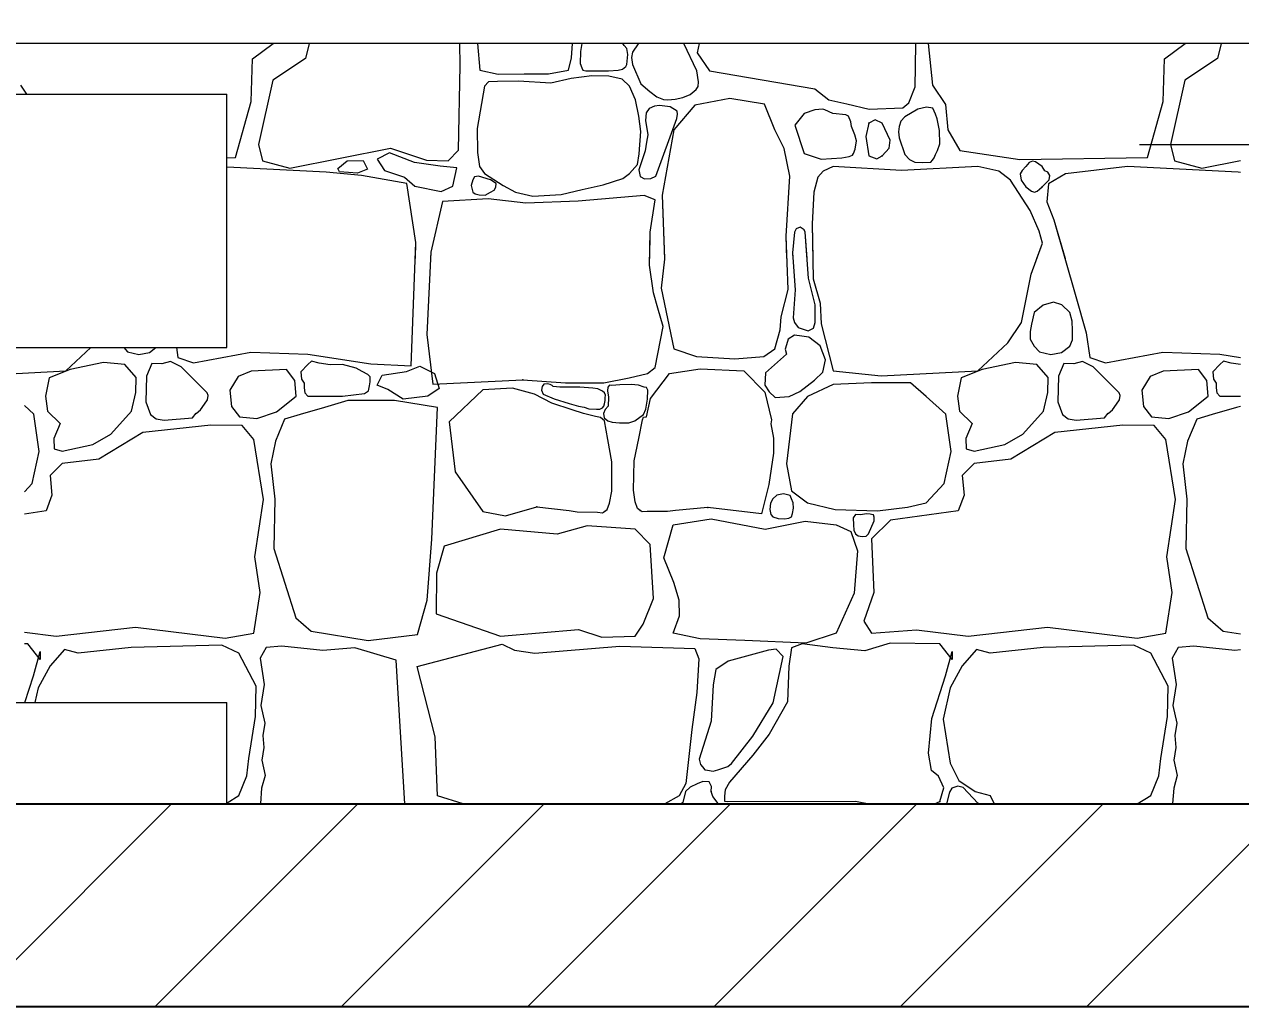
# Model space of a CAD drawing. Header units: feet. Extents: x -10410 to 374725, y -46422 to 88923.
# Drawn here: x 347012 to 348213, y -1250 to -281 of the extents above; entities that cross this region are included whole.
import ezdxf
from ezdxf.enums import TextEntityAlignment as Align

# ---------------------------------------------------------------- set-up
doc = ezdxf.new("R2010")
doc.units = ezdxf.units.FT
doc.header["$MEASUREMENT"] = 0
for name, color, linetype, lineweight, true_color in [('2D - Общий_Ном._пера__118', 7, 'Continuous', 5, 0x573938), ('Конструктив - Стены Несущие_Ном._пера__161', 7, 'Continuous', 15, 0x6a6a6a), ('Местность - Рельеф_Ном._пера__93', 7, 'Continuous', 25, 0xa2a233)]:
    doc.layers.add(name, color=color, linetype=linetype, lineweight=lineweight, true_color=true_color)
doc.layers.add('Интерьер - Мебель', color=7, linetype='Continuous')
for name, color, linetype, lineweight in [('Интерьер - Мебель_Ном._пера__1', 7, 'Continuous', 20), ('Интерьер - Мебель_Ном._пера__7', 7, 'Continuous', 20), ('Конструктив - Перекрытия_Ном._пера__1', 7, 'Continuous', 20)]:
    doc.layers.add(name, color=color, linetype=linetype, lineweight=lineweight)
doc.styles.add('СГЕНЕРИР_СТИЛЬ_2', font='CS_Gost2304.shx')

# ---------------------------------------------------------------- blocks, each defined once
blk = doc.blocks.new('*X206')
at = {"layer": 'Конструктив - Стены Несущие_Ном._пера__161', "linetype": 'Continuous'}
for p, q in [((347237.3, -315.3), (347258, -300)), ((347293.5, -300), (347289.8, -314.8)), ((347442.4, -321.7), (347441.9, -300)), ((347459.4, -300), (347461.7, -326.2)), ((347552.2, -314.2), (347553.3, -300)), ((347562.4, -300), (347561, -307.8)), ((347604.1, -301.9), (347602.8, -300)), ((347619.1, -300), (347617.9, -300.4)), ((347676, -327.1), (347663.2, -300)), ((347678.2, -300), (347676.4, -309.1)), ((347891.8, -322.6), (347892, -300)), ((347904.2, -300), (347908.4, -341.1)), ((348137.3, -315.3), (348158, -300)), ((348193.5, -300), (348189.8, -314.8)), ((347561, -307.8), (347560.8, -319.9)), ((347606.9, -305), (347604.1, -301.9)), ((347607.8, -311), (347606.9, -305)), ((347607, -320.8), (347607.8, -311)), ((347612.6, -308.5), (347611.4, -314)), ((347617.9, -300.4), (347612.6, -308.5)), ((347676.4, -309.1), (347688.5, -326.9)), ((347236.3, -357.2), (347237.3, -315.3)), ((347289.8, -314.8), (347257.6, -336.3)), ((347440.9, -405.2), (347442.4, -321.7)), ((347549.4, -326.2), (347552.2, -314.2)), ((347560.8, -319.9), (347562.3, -324.1)), ((347602.6, -325.2), (347605.8, -322.8)), ((347605.8, -322.8), (347607, -320.8)), ((347611.4, -314), (347612.3, -320.6)), ((347612.3, -320.6), (347620.6, -339.8)), ((347891.3, -342.8), (347891.8, -322.6)), ((348136.3, -357.2), (348137.3, -315.3)), ((348189.8, -314.8), (348157.6, -336.3)), ((347461.7, -326.2), (347479.9, -330.3)), ((347479.9, -330.3), (347505.4, -330)), ((347505.4, -330), (347529.5, -329.9)), ((347529.5, -329.9), (347549.4, -326.2)), ((347551.8, -334.7), (347531.8, -339.1)), ((347572.2, -331.9), (347551.8, -334.7)), ((347562.3, -324.1), (347563.3, -326.5)), ((347563.3, -326.5), (347566.3, -327.1)), ((347566.3, -327.1), (347588.9, -327.1)), ((347589.2, -332.2), (347572.2, -331.9)), ((347588.9, -327.1), (347598.2, -326.3)), ((347602.4, -335.1), (347589.2, -332.2)), ((347598.2, -326.3), (347602.6, -325.2)), ((347609.6, -342), (347602.4, -335.1)), ((347677.7, -338), (347676, -327.1)), ((347688.5, -326.9), (347792.5, -344.6)), ((347008.4, -341.1), (347014.5, -350)), ((347257.6, -336.3), (347243.5, -399.5)), ((347466.4, -342), (347459.1, -383.8)), ((347470.2, -337.8), (347466.4, -342)), ((347479.2, -337.4), (347470.2, -337.8)), ((347500, -337.1), (347479.2, -337.4)), ((347531.8, -339.1), (347500, -337.1)), ((347615.4, -355.6), (347609.6, -342)), ((347620.6, -339.8), (347629.5, -347.4)), ((347629.5, -347.4), (347636.4, -352.8)), ((347669.4, -350.2), (347675.4, -345.3)), ((347675.4, -345.3), (347677.1, -342.6)), ((347677.1, -342.6), (347677.7, -338)), ((347792.5, -344.6), (347806.3, -355.6)), ((347885.3, -358.5), (347891.3, -342.8)), ((347908.4, -341.1), (347921.3, -360.1)), ((348157.6, -336.3), (348143.5, -399.5)), ((347220.7, -412.6), (347236.3, -357.2)), ((347618.8, -371.6), (347615.4, -355.6)), ((347636.4, -352.8), (347643.2, -355.4)), ((347643.2, -355.4), (347647.4, -355.7)), ((347647.4, -355.7), (347654.6, -355.1)), ((347654.6, -355.1), (347662.2, -353.3)), ((347662.2, -353.3), (347669.4, -350.2)), ((347708.6, -354.4), (347673.9, -360.9)), ((347742.7, -359.9), (347708.6, -354.4)), ((347752.9, -385.1), (347742.7, -359.9)), ((347806.3, -355.6), (347824.1, -359.7)), ((347824.1, -359.7), (347846.1, -364.7)), ((347879.2, -363.6), (347885.3, -358.5)), ((348120.7, -412.6), (348136.3, -357.2)), ((347620.7, -386.8), (347618.8, -371.6)), ((347625.9, -368.3), (347625.2, -376)), ((347629, -364), (347625.9, -368.3)), ((347634.3, -361.9), (347629, -364)), ((347639, -361.2), (347634.3, -361.9)), ((347649.6, -362.4), (347639, -361.2)), ((347656.4, -366.9), (347649.6, -362.4)), ((347673.9, -360.9), (347653.3, -385.1)), ((347656.3, -373.9), (347656.7, -369.7)), ((347656.7, -369.7), (347656.4, -366.9)), ((347781.9, -369), (347772.7, -380.7)), ((347792.4, -365.4), (347781.9, -369)), ((347800.4, -364.8), (347792.4, -365.4)), ((347802.2, -365.6), (347800.4, -364.8)), ((347810.1, -369), (347802.2, -365.6)), ((347823, -370.5), (347810.1, -369)), ((347825.5, -371.8), (347823, -370.5)), ((347827.8, -377.2), (347825.5, -371.8)), ((347846.1, -364.7), (347879.2, -363.6)), ((347893.9, -364.8), (347881.2, -372.3)), ((347902.7, -362.8), (347893.9, -364.8)), ((347908.9, -363.7), (347902.7, -362.8)), ((347911.4, -369.8), (347908.9, -363.7)), ((347913.2, -374.4), (347911.4, -369.8)), ((347921.3, -360.1), (347923.8, -385.1)), ((347459.1, -383.8), (347459.5, -407.6)), ((347625.2, -376), (347627.5, -390)), ((347635.5, -431), (347656.3, -373.9)), ((347772.7, -380.7), (347781.9, -408.4)), ((347828.7, -381.9), (347827.8, -377.2)), ((347831.8, -390), (347828.7, -381.9)), ((347845.8, -378.5), (347842.6, -391.6)), ((347851.9, -375.2), (347845.8, -378.5)), ((347858.9, -378.5), (347851.9, -375.2)), ((347866.8, -395.3), (347858.9, -378.5)), ((347875.6, -381.9), (347874.8, -387.2)), ((347877.1, -376.5), (347875.6, -381.9)), ((347881.2, -372.3), (347877.1, -376.5)), ((347915.3, -385.7), (347913.2, -374.4)), ((347619.1, -408.9), (347620.7, -386.8)), ((347627.5, -390), (347626.4, -397.4)), ((347653.3, -385.1), (347641.7, -449.5)), ((347762.1, -403.7), (347752.9, -385.1)), ((347833.4, -396), (347831.8, -390)), ((347832.1, -404.4), (347833.4, -396)), ((347842.6, -391.6), (347845.8, -410.7)), ((347865.6, -403.2), (347866.8, -395.3)), ((347874.8, -387.2), (347875.7, -393.1)), ((347875.7, -393.1), (347881.2, -409.4)), ((347915.9, -399), (347915.3, -385.7)), ((347923.8, -385.1), (347935.4, -405.5)), ((347243.5, -399.5), (347247.2, -415.6)), ((347274.4, -423), (347373.5, -403.2)), ((347372.6, -408), (347360.5, -414.1)), ((347397.3, -417.4), (347372.6, -408)), ((347373.5, -403.2), (347409.2, -415.1)), ((347430.5, -415.6), (347440.9, -405.2)), ((347459.5, -407.6), (347461.5, -421.5)), ((347624.8, -406), (347618.7, -424.8)), ((347626.4, -397.4), (347624.8, -406)), ((347767.8, -431), (347762.1, -403.7)), ((347830.7, -408.4), (347832.1, -404.4)), ((347858.9, -410.7), (347865.6, -403.2)), ((347911.4, -409.4), (347913.6, -405.6)), ((347913.6, -405.6), (347915.9, -399)), ((347935.4, -405.5), (347994.6, -414.6)), ((348143.5, -399.5), (348147.2, -415.6)), ((347212.3, -412.8), (347220.7, -412.6)), ((347247.2, -415.6), (347274.4, -423)), ((347321.7, -423.3), (347330.8, -415.9)), ((347330.8, -415.9), (347346.7, -415.3)), ((347346.7, -415.3), (347350.8, -424.1)), ((347360.5, -414.1), (347367.6, -425.3)), ((347422.7, -420.9), (347397.3, -417.4)), ((347409.2, -415.1), (347430.5, -415.6)), ((347609.6, -428.4), (347617.5, -419.4)), ((347617.5, -419.4), (347619.1, -408.9)), ((347781.9, -408.4), (347798.7, -414.1)), ((347798.7, -414.1), (347819, -412.9)), ((347819, -412.9), (347826.2, -411.6)), ((347826.2, -411.6), (347829.6, -410.3)), ((347829.6, -410.3), (347830.7, -408.4)), ((347845.8, -410.7), (347853.6, -413.9)), ((347853.6, -413.9), (347858.9, -410.7)), ((347881.2, -409.4), (347885.8, -414.4)), ((347885.8, -414.4), (347891.1, -417.2)), ((347891.1, -417.2), (347898.5, -417.3)), ((347898.5, -417.3), (347906.7, -417.1)), ((347906.7, -417.1), (347908.4, -415.1)), ((347908.4, -415.1), (347910.2, -412.7)), ((347910.2, -412.7), (347911.4, -409.4)), ((347994.6, -414.6), (348120.7, -412.6)), ((348003.9, -417.3), (348000.6, -421.5)), ((348007.1, -416), (348003.9, -417.3)), ((348010.2, -416.6), (348007.1, -416)), ((348016.7, -421.5), (348010.2, -416.6)), ((348147.2, -415.6), (348174.4, -423)), ((348174.4, -423), (348212.6, -415.4)), ((347310.1, -427), (347212.3, -422.1)), ((347345, -430.2), (347310.1, -427)), ((347323.2, -426.5), (347321.7, -423.3)), ((347341.1, -428), (347323.2, -426.5)), ((347350.8, -424.1), (347341.1, -428)), ((347389.8, -438.1), (347345, -430.2)), ((347367.6, -425.3), (347387.3, -431.8)), ((347387.3, -431.8), (347397.6, -440.6)), ((347439.1, -422.7), (347422.7, -420.9)), ((347435.3, -440.6), (347439.1, -422.7)), ((347456.6, -431.5), (347454.9, -434.6)), ((347460.6, -430.8), (347456.6, -431.5)), ((347472.3, -434.6), (347460.6, -430.8)), ((347461.5, -421.5), (347466.4, -428.4)), ((347466.4, -428.4), (347484.7, -440)), ((347603, -433.2), (347609.6, -428.4)), ((347618.7, -424.8), (347620.1, -431.2)), ((347620.1, -431.2), (347624.4, -433.5)), ((347630.5, -433.2), (347635.5, -431)), ((347764, -490.2), (347767.8, -431)), ((347795.5, -432), (347791.3, -446.8)), ((347800.7, -426), (347795.5, -432)), ((347810.6, -421.5), (347800.7, -426)), ((347878, -425.3), (347810.6, -421.5)), ((347953.4, -421.5), (347878, -425.3)), ((347974.1, -426), (347953.4, -421.5)), ((347985.5, -434.9), (347974.1, -426)), ((347997, -425.2), (347994.9, -428.5)), ((347994.9, -428.5), (347996, -434.7)), ((348000.6, -421.5), (347997, -425.2)), ((348019.4, -425.5), (348016.7, -421.5)), ((348022.4, -427), (348019.4, -425.5)), ((348024.3, -430.2), (348022.4, -427)), ((348039.7, -428.7), (348023.1, -438.6)), ((348023.7, -434.5), (348024.3, -430.2)), ((348100.9, -421.5), (348039.7, -428.7)), ((348210.1, -427), (348100.9, -421.5)), ((348212.6, -427.2), (348210.1, -427)), ((347398.8, -496.4), (347389.8, -438.1)), ((347397.6, -440.6), (347423.5, -445.9)), ((347423.5, -445.9), (347435.3, -440.6)), ((347454.9, -434.6), (347453.2, -440.1)), ((347453.2, -440.1), (347454.9, -446.7)), ((347477.9, -438.2), (347472.3, -434.6)), ((347476, -444.6), (347477.6, -441.8)), ((347477.6, -441.8), (347477.9, -438.2)), ((347484.7, -440), (347497, -446.7)), ((347542, -449.1), (347562.9, -444)), ((347562.9, -444), (347583.5, -439.4)), ((347583.5, -439.4), (347603, -433.2)), ((347624.4, -433.5), (347630.5, -433.2)), ((348005, -464.9), (347985.5, -434.9)), ((347996, -434.7), (348000.6, -441.4)), ((348000.6, -441.4), (348006.2, -445.8)), ((348011.9, -445.7), (348014, -443.6)), ((348014, -443.6), (348016.7, -441.4)), ((348016.7, -441.4), (348023.7, -434.5)), ((348023.1, -438.6), (348021.4, -456.2)), ((347425.1, -456), (347413.4, -505.7)), ((347469.9, -453.2), (347425.1, -456)), ((347454.9, -446.7), (347457.3, -448.4)), ((347457.3, -448.4), (347461.3, -449.4)), ((347461.3, -449.4), (347467.2, -449.7)), ((347467.2, -449.7), (347472.3, -446.7)), ((347507.2, -457.4), (347469.9, -453.2)), ((347472.3, -446.7), (347476, -444.6)), ((347497, -446.7), (347514.1, -450.7)), ((347558.8, -455.7), (347507.2, -457.4)), ((347514.1, -450.7), (347542, -449.1)), ((347624, -450), (347558.8, -455.7)), ((347634.9, -454.1), (347624, -450)), ((347629.8, -486.2), (347634.9, -454.1)), ((347641.7, -449.5), (347644.2, -512.7)), ((347791.3, -446.8), (347789.6, -478)), ((348006.2, -445.8), (348009, -446.6)), ((348009, -446.6), (348011.9, -445.7)), ((348013.7, -485.2), (348005, -464.9)), ((348021.4, -456.2), (348028.4, -473.8)), ((347789.6, -478), (347790.8, -532.3)), ((348028.4, -473.8), (348049.9, -549.6)), ((347629.3, -518.7), (347629.8, -486.2)), ((347766, -542.7), (347764, -490.2)), ((347772.2, -486.2), (347770.4, -506.4)), ((347774.1, -482.7), (347772.2, -486.2)), ((347778, -481.3), (347774.1, -482.7)), ((347781.8, -483.8), (347778, -481.3)), ((347782.9, -486.2), (347781.8, -483.8)), ((347786, -531.6), (347782.9, -486.2)), ((348017.2, -497.1), (348013.7, -485.2)), ((347394.1, -618), (347398.8, -496.4)), ((348005.8, -527.6), (348017.2, -497.1)), ((347413.4, -505.7), (347409.5, -587.1)), ((347644.2, -512.7), (347640.7, -541.2)), ((347770.4, -506.4), (347773.1, -542.9)), ((347633.1, -545.9), (347629.3, -518.7)), ((347996.4, -575.1), (348005.8, -527.6)), ((347792.8, -557.7), (347786, -531.6)), ((347790.8, -532.3), (347797.5, -556)), ((347637.3, -561.1), (347633.1, -545.9)), ((347640.7, -541.2), (347653.3, -601.1)), ((347759.3, -569.7), (347766, -542.7)), ((347773.1, -542.9), (347771, -570.5)), ((348049.9, -549.6), (348060.3, -585.3)), ((347642.6, -579.1), (347637.3, -561.1)), ((347792.7, -575.1), (347792.8, -557.7)), ((347797.5, -556), (347798.7, -576.6)), ((348017.6, -558.1), (348008.9, -565.3)), ((348027.9, -555.2), (348017.6, -558.1)), ((348036.1, -557.7), (348027.9, -555.2)), ((348044.1, -565.3), (348036.1, -557.7)), ((347758.1, -582.5), (347759.3, -569.7)), ((347771, -570.5), (347772.2, -575.1)), ((347772.2, -575.1), (347775.9, -580.2)), ((347791, -580.7), (347792.7, -575.1)), ((347983, -595.2), (347996.4, -575.1)), ((348008.9, -565.3), (348006.1, -577)), ((348046.4, -573.9), (348044.1, -565.3)), ((348046.7, -583.2), (348046.4, -573.9)), ((347409.5, -587.1), (347415.5, -636.1)), ((347634.9, -619.5), (347642.6, -579.1)), ((347752.9, -601.1), (347758.1, -582.5)), ((347772.2, -587.8), (347766.2, -591.8)), ((347779.6, -588.7), (347772.2, -587.8)), ((347775.9, -580.2), (347785.9, -583.3)), ((347785.9, -583.3), (347791, -580.7)), ((347798.7, -576.6), (347810.6, -622.9)), ((348004.9, -584.2), (348004.8, -591.7)), ((348006.1, -577), (348004.9, -584.2)), ((348046.7, -592.2), (348046.7, -583.2)), ((348060.3, -585.3), (348063.7, -609.8)), ((347053.4, -622.9), (347077.8, -600)), ((347110.4, -600), (347114.1, -604)), ((347135.9, -604.7), (347142, -600)), ((347162.3, -600), (347163.7, -609.8)), ((347764.4, -597.2), (347763, -601.4)), ((347766.2, -591.8), (347764.4, -597.2)), ((347786.6, -589.8), (347779.6, -588.7)), ((347797.7, -598.1), (347786.6, -589.8)), ((347803, -612.1), (347797.7, -598.1)), ((347953.4, -622.9), (347983, -595.2)), ((348004.8, -591.7), (348008.9, -598.4)), ((348008.9, -598.4), (348014.1, -604)), ((348035.9, -604.7), (348044.1, -598.4)), ((348044.1, -598.4), (348046.7, -592.2)), ((347114.1, -604), (347125.2, -606.8)), ((347125.2, -606.8), (347135.9, -604.7)), ((347163.7, -609.8), (347179.3, -615)), ((347179.3, -615), (347235.8, -604.6)), ((347235.8, -604.6), (347292, -606.6)), ((347292, -606.6), (347354.2, -616)), ((347653.3, -601.1), (347675.6, -608.8)), ((347675.6, -608.8), (347713.3, -611)), ((347713.3, -611), (347742, -608.8)), ((347742, -608.8), (347752.9, -601.1)), ((347764.4, -606.3), (347743.6, -624.8)), ((347763, -601.4), (347764.4, -606.3)), ((347800.2, -624.2), (347803, -612.1)), ((348014.1, -604), (348025.2, -606.8)), ((348025.2, -606.8), (348035.9, -604.7)), ((348063.7, -609.8), (348079.3, -615)), ((348079.3, -615), (348135.8, -604.6)), ((348135.8, -604.6), (348192, -606.6)), ((348192, -606.6), (348212.6, -609.7)), ((346977.3, -626.9), (347053.4, -622.9)), ((347057.5, -621.7), (347036.9, -629.8)), ((347090.4, -614.7), (347057.5, -621.7)), ((347111.5, -616.5), (347090.4, -614.7)), ((347122.6, -629.4), (347111.5, -616.5)), ((347138.2, -615.7), (347132.7, -628.1)), ((347147.9, -616.1), (347138.2, -615.7)), ((347156.6, -613.8), (347147.9, -616.1)), ((347167, -618.9), (347156.6, -613.8)), ((347192.7, -644.7), (347167, -618.9)), ((347236.3, -623.2), (347223.4, -628.6)), ((347271, -621.7), (347236.3, -623.2)), ((347279.1, -632.3), (347271, -621.7)), ((347292, -616.7), (347285.1, -623.9)), ((347285.1, -623.9), (347285.7, -631)), ((347295.6, -613.3), (347292, -616.7)), ((347303.4, -615.2), (347295.6, -613.3)), ((347314.1, -616.9), (347303.4, -615.2)), ((347326.2, -616.7), (347314.1, -616.9)), ((347339.9, -620.3), (347326.2, -616.7)), ((347345.8, -623.6), (347339.9, -620.3)), ((347351.4, -626.4), (347345.8, -623.6)), ((347354.2, -616), (347394.1, -618)), ((347365.3, -627.2), (347389.5, -623.6)), ((347389.5, -623.6), (347402.5, -618.2)), ((347402.5, -618.2), (347416.9, -625.4)), ((347627.3, -625.5), (347634.9, -619.5)), ((347649.1, -625.6), (347679.1, -620.9)), ((347679.1, -620.9), (347722.2, -622.9)), ((347722.2, -622.9), (347743.2, -643.9)), ((347810.6, -622.9), (347857.9, -627.9)), ((347857.9, -627.9), (347953.4, -622.9)), ((347957.5, -621.7), (347936.9, -629.8)), ((347990.4, -614.7), (347957.5, -621.7)), ((348011.5, -616.5), (347990.4, -614.7)), ((348022.6, -629.4), (348011.5, -616.5)), ((348038.2, -615.7), (348032.7, -628.1)), ((348047.9, -616.1), (348038.2, -615.7)), ((348056.6, -613.8), (348047.9, -616.1)), ((348067, -618.9), (348056.6, -613.8)), ((348092.7, -644.7), (348067, -618.9)), ((348136.3, -623.2), (348123.4, -628.6)), ((348171, -621.7), (348136.3, -623.2)), ((348179.1, -632.3), (348171, -621.7)), ((348192, -616.7), (348185.1, -623.9)), ((348185.1, -623.9), (348185.7, -631)), ((348195.6, -613.3), (348192, -616.7)), ((348203.4, -615.2), (348195.6, -613.3)), ((348212.6, -616.7), (348203.4, -615.2)), ((347036.9, -629.8), (347033.2, -647.8)), ((347122.4, -644.2), (347122.6, -629.4)), ((347132.7, -628.1), (347132.3, -653.6)), ((347223.4, -628.6), (347215.1, -642)), ((347280.5, -647.9), (347279.1, -632.3)), ((347285.7, -631), (347288.6, -635.2)), ((347288.6, -635.2), (347288.5, -639.5)), ((347353.5, -628.7), (347351.4, -626.4)), ((347353, -637.8), (347353.5, -633.8)), ((347353.5, -633.8), (347353.5, -628.7)), ((347360.6, -637), (347365.3, -627.2)), ((347415.5, -636.1), (347504.2, -631.6)), ((347416.9, -625.4), (347421.6, -640.2)), ((347504.2, -631.6), (347546.4, -634.8)), ((347525, -636.1), (347523.2, -638.2)), ((347528.6, -635.8), (347525, -636.1)), ((347531.2, -636.3), (347528.6, -635.8)), ((347546.4, -634.8), (347584.1, -634.8)), ((347584.1, -634.8), (347609.1, -629.8)), ((347609.1, -629.8), (347627.3, -625.5)), ((347630.2, -650.3), (347649.1, -625.6)), ((347743.6, -624.8), (347743, -637)), ((347777.6, -643.3), (347792.2, -632)), ((347792.2, -632), (347800.2, -624.2)), ((347848.2, -634.6), (347810.6, -636.5)), ((347886.9, -634.8), (347848.2, -634.6)), ((347902.2, -648.2), (347886.9, -634.8)), ((347936.9, -629.8), (347933.2, -647.8)), ((348022.4, -644.2), (348022.6, -629.4)), ((348032.7, -628.1), (348032.3, -653.6)), ((348123.4, -628.6), (348115.1, -642)), ((348180.5, -647.9), (348179.1, -632.3)), ((348185.7, -631), (348188.6, -635.2)), ((348188.6, -635.2), (348188.5, -639.5)), ((347033.2, -647.8), (347035.2, -662.8)), ((347118.1, -662.6), (347122.4, -644.2)), ((347193.7, -647.3), (347192.7, -644.7)), ((347193.1, -651.6), (347193.7, -647.3)), ((347215.1, -642), (347216.7, -658.1)), ((347261.3, -663.3), (347280.5, -647.9)), ((347288.5, -639.5), (347289, -644.6)), ((347289, -644.6), (347292, -647.9)), ((347292, -647.9), (347326.2, -647.9)), ((347326.2, -647.9), (347348, -645.3)), ((347348, -645.3), (347351.9, -642.6)), ((347351.9, -642.6), (347353, -637.8)), ((347371, -641.3), (347360.6, -637)), ((347386.2, -650.7), (347371, -641.3)), ((347410.4, -647.8), (347386.2, -650.7)), ((347421.6, -640.2), (347410.4, -647.8)), ((347464.9, -641.6), (347431.6, -673.3)), ((347494.1, -640), (347464.9, -641.6)), ((347515.9, -645.9), (347494.1, -640)), ((347533, -654.7), (347515.9, -645.9)), ((347523.2, -638.2), (347522.6, -642.1)), ((347522.6, -642.1), (347524.3, -645.9)), ((347524.3, -645.9), (347535, -650.4)), ((347533.1, -637.2), (347531.2, -636.3)), ((347534.2, -638.4), (347533.1, -637.2)), ((347540.6, -638.9), (347534.2, -638.4)), ((347560.5, -638.9), (347540.6, -638.9)), ((347573.3, -640), (347560.5, -638.9)), ((347578.3, -640.8), (347573.3, -640)), ((347582.9, -643), (347578.3, -640.8)), ((347584.8, -644.7), (347582.9, -643)), ((347585.9, -646.9), (347584.8, -644.7)), ((347585.6, -649.4), (347585.9, -646.9)), ((347588, -638.9), (347587.8, -642.6)), ((347587.8, -642.6), (347588.9, -648.7)), ((347589.8, -637.1), (347588, -638.9)), ((347592.1, -637.3), (347589.8, -637.1)), ((347600, -636.7), (347592.1, -637.3)), ((347611.2, -636.2), (347600, -636.7)), ((347618.5, -636.9), (347611.2, -636.2)), ((347624, -638.9), (347618.5, -636.9)), ((347626.4, -639.2), (347624, -638.9)), ((347627.6, -641.9), (347626.4, -639.2)), ((347627.2, -650.8), (347627.6, -641.9)), ((347743, -637), (347747.3, -643.6)), ((347743.2, -643.9), (347749.6, -671.3)), ((347747.3, -643.6), (347753.3, -649.3)), ((347753.3, -649.3), (347767, -648.2)), ((347767, -648.2), (347777.6, -643.3)), ((347785.3, -648.2), (347770.2, -665.3)), ((347810.6, -636.5), (347785.3, -648.2)), ((347921.6, -665.5), (347902.2, -648.2)), ((347933.2, -647.8), (347935.2, -662.8)), ((348018.1, -662.6), (348022.4, -644.2)), ((348093.7, -647.3), (348092.7, -644.7)), ((348093.1, -651.6), (348093.7, -647.3)), ((348115.1, -642), (348116.7, -658.1)), ((348161.3, -663.3), (348180.5, -647.9)), ((348188.5, -639.5), (348189, -644.6)), ((348189, -644.6), (348192, -647.9)), ((348192, -647.9), (348212.6, -647.9)), ((347021.6, -665.5), (347012.3, -657.2)), ((347132.3, -653.6), (347136.8, -666.1)), ((347186, -661.3), (347190.2, -655.7)), ((347190.2, -655.7), (347193.1, -651.6)), ((347216.7, -658.1), (347224.7, -668.2)), ((347308.6, -659.1), (347284.6, -666)), ((347331.4, -652.1), (347308.6, -659.1)), ((347354.4, -652.1), (347331.4, -652.1)), ((347377.5, -652.1), (347354.4, -652.1)), ((347420.1, -659.2), (347377.5, -652.1)), ((347414.4, -788.8), (347420.1, -659.2)), ((347553, -661.5), (347533, -654.7)), ((347535, -650.4), (347550.1, -655.2)), ((347550.1, -655.2), (347559.1, -657.7)), ((347559.1, -657.7), (347564.8, -658.7)), ((347564.8, -658.7), (347569.4, -660.2)), ((347569.4, -660.2), (347576.9, -660.8)), ((347580.3, -660.6), (347582.9, -659.3)), ((347582.9, -659.3), (347584.2, -657.7)), ((347584.2, -657.7), (347584.7, -655.4)), ((347584.7, -655.4), (347585.4, -652.1)), ((347585.4, -652.1), (347585.6, -649.4)), ((347588.3, -657.7), (347585.4, -661.1)), ((347588.9, -648.7), (347588.3, -657.7)), ((347625.6, -660.8), (347627.2, -650.8)), ((347626.4, -668.2), (347630.2, -650.3)), ((348032.3, -653.6), (348036.8, -666.1)), ((348086, -661.3), (348090.2, -655.7)), ((348090.2, -655.7), (348093.1, -651.6)), ((348116.7, -658.1), (348124.7, -668.2)), ((348208.6, -659.1), (348184.6, -666)), ((348212.6, -657.9), (348208.6, -659.1)), ((347026.8, -702.4), (347021.6, -665.5)), ((347035.2, -662.8), (347047.6, -674.9)), ((347097.6, -685.3), (347118.1, -662.6)), ((347136.8, -666.1), (347142.5, -670.3)), ((347142.5, -670.3), (347150.4, -671.7)), ((347150.4, -671.7), (347178.1, -669.1)), ((347178.1, -669.1), (347181.9, -664.8)), ((347181.8, -665), (347186, -661.3)), ((347224.7, -668.2), (347241.7, -670)), ((347241.7, -670), (347261.3, -663.3)), ((347269.2, -670.6), (347260.2, -692.1)), ((347284.6, -666), (347269.2, -670.6)), ((347564, -664.9), (347553, -661.5)), ((347575.9, -668), (347564, -664.9)), ((347580.9, -669), (347575.9, -668)), ((347576.9, -660.8), (347580.3, -660.6)), ((347584.9, -672.3), (347580.9, -669)), ((347585.4, -661.1), (347583.8, -665.1)), ((347583.8, -665.1), (347584.6, -669.3)), ((347584.6, -669.3), (347588, -672.3)), ((347614.8, -672.3), (347623.2, -665.8)), ((347618.8, -689.7), (347622.4, -671.3)), ((347622.4, -671.3), (347623.4, -668.5)), ((347623.2, -665.8), (347625.6, -660.8)), ((347623.4, -668.5), (347626.4, -668.2)), ((347749.6, -671.3), (347749.1, -675.1)), ((347770.2, -665.3), (347764.3, -714.6)), ((347926.8, -702.4), (347921.6, -665.5)), ((347935.2, -662.8), (347947.6, -674.9)), ((347997.6, -685.3), (348018.1, -662.6)), ((348036.8, -666.1), (348042.5, -670.3)), ((348042.5, -670.3), (348050.4, -671.7)), ((348050.4, -671.7), (348078.1, -669.1)), ((348078.1, -669.1), (348081.9, -664.8)), ((348081.8, -665), (348086, -661.3)), ((348124.7, -668.2), (348141.7, -670)), ((348141.7, -670), (348161.3, -663.3)), ((348169.2, -670.6), (348160.2, -692.1)), ((348184.6, -666), (348169.2, -670.6)), ((347047.6, -674.9), (347041.4, -689.5)), ((347129.1, -683.8), (347085.7, -710.1)), ((347196.4, -676.4), (347129.1, -683.8)), ((347227.4, -676.9), (347196.4, -676.4)), ((347238.8, -690.7), (347227.4, -676.9)), ((347431.6, -673.3), (347437.5, -722.4)), ((347588, -690.7), (347584.9, -672.3)), ((347588, -672.3), (347592.4, -673.6)), ((347592.4, -673.6), (347599.5, -674.3)), ((347599.5, -674.3), (347608.7, -674.2)), ((347608.7, -674.2), (347614.8, -672.3)), ((347749.1, -675.1), (347751.5, -689.2)), ((347947.6, -674.9), (347941.4, -689.5)), ((348029.1, -683.8), (347985.7, -710.1)), ((348096.4, -676.4), (348029.1, -683.8)), ((348127.4, -676.9), (348096.4, -676.4)), ((348138.8, -690.7), (348127.4, -676.9)), ((347041.4, -689.5), (347041.6, -699.9)), ((347049.6, -702.2), (347079.8, -695.5)), ((347079.8, -695.5), (347097.6, -685.3)), ((347248.4, -749.7), (347238.8, -690.7)), ((347260.2, -692.1), (347255.6, -714.7)), ((347592, -712.8), (347588, -690.7)), ((347614.2, -711.6), (347618.8, -689.7)), ((347751.5, -689.2), (347751.6, -704)), ((347941.4, -689.5), (347941.6, -699.9)), ((347949.6, -702.2), (347979.8, -695.5)), ((347979.8, -695.5), (347997.6, -685.3)), ((348148.4, -749.7), (348138.8, -690.7)), ((348160.2, -692.1), (348155.6, -714.7)), ((347020.1, -733.9), (347026.8, -702.4)), ((347041.6, -699.9), (347049.6, -702.2)), ((347751.6, -704), (347747.1, -734.9)), ((347920.1, -733.9), (347926.8, -702.4)), ((347941.6, -699.9), (347949.6, -702.2)), ((347049.6, -714.3), (347037.9, -726.2)), ((347085.7, -710.1), (347049.6, -714.3)), ((347255.6, -714.7), (347259.5, -749.6)), ((347592, -741.7), (347592, -712.8)), ((347613.4, -740.5), (347614.2, -711.6)), ((347764.3, -714.6), (347769.5, -741.1)), ((347949.6, -714.3), (347937.9, -726.2)), ((347985.7, -710.1), (347949.6, -714.3)), ((348155.6, -714.7), (348159.5, -749.6)), ((347037.9, -726.2), (347039.6, -745.5)), ((347437.5, -722.4), (347464.9, -761.6)), ((347937.9, -726.2), (347939.6, -745.5)), ((347012.3, -742.3), (347020.1, -733.9)), ((347589.9, -753.3), (347592, -741.7)), ((347615.2, -752.2), (347613.4, -740.5)), ((347747.1, -734.9), (347739.9, -763.9)), ((347761.5, -744.1), (347754.8, -745.6)), ((347768.2, -745.7), (347761.5, -744.1)), ((347769.5, -741.1), (347785.3, -753.2)), ((347902.2, -753.2), (347920.1, -733.9)), ((347039.6, -745.5), (347033.9, -761.1)), ((347239.8, -806.2), (347248.4, -749.7)), ((347259.5, -749.6), (347258.6, -798)), ((347587.5, -759.6), (347589.9, -753.3)), ((347617.4, -758.6), (347615.2, -752.2)), ((347748.6, -753.3), (347748.1, -759.7)), ((347750.9, -749.2), (347748.6, -753.3)), ((347754.8, -745.6), (347750.9, -749.2)), ((347769.5, -749.2), (347768.2, -745.7)), ((347771, -753.1), (347769.5, -749.2)), ((347771.2, -758.4), (347771, -753.1)), ((347785.3, -753.2), (347812.3, -759.6)), ((347883.7, -757.4), (347902.2, -753.2)), ((347939.6, -745.5), (347933.9, -761.1)), ((348139.8, -806.2), (348148.4, -749.7)), ((348159.5, -749.6), (348158.6, -798)), ((347033.9, -761.1), (347012.3, -764.1)), ((347464.9, -761.6), (347487.1, -765.8)), ((347487.1, -765.8), (347518, -757)), ((347518, -757), (347549.9, -760.5)), ((347549.9, -760.5), (347557.9, -762)), ((347557.9, -762), (347577.8, -762.3)), ((347577.8, -762.3), (347582.9, -762.9)), ((347582.9, -762.9), (347584.9, -761.6)), ((347584.9, -761.6), (347587.5, -759.6)), ((347619.9, -760.6), (347617.4, -758.6)), ((347621.9, -762), (347619.9, -760.6)), ((347627, -761.6), (347621.9, -762)), ((347646.9, -761.7), (347627, -761.6)), ((347654.9, -760.5), (347646.9, -761.7)), ((347686.9, -757.8), (347654.9, -760.5)), ((347739.9, -763.9), (347686.9, -757.8)), ((347748.1, -759.7), (347749, -764.6)), ((347749, -764.6), (347750.9, -766.8)), ((347750.9, -766.8), (347756.2, -768.6)), ((347766.6, -768.3), (347769.5, -766.8)), ((347769.5, -766.8), (347770.5, -763.5)), ((347770.5, -763.5), (347771.2, -758.4)), ((347812.3, -759.6), (347854.2, -760.9)), ((347832.5, -764.6), (347830.1, -768)), ((347830.1, -768), (347830.4, -774.7)), ((347837.8, -765), (347832.5, -764.6)), ((347842.9, -764), (347837.8, -765)), ((347847, -764.1), (347842.9, -764)), ((347848.3, -764.6), (347847, -764.1)), ((347850.3, -764.9), (347848.3, -764.6)), ((347850.9, -767.3), (347850.3, -764.9)), ((347851, -770.7), (347850.9, -767.3)), ((347854.2, -760.9), (347883.7, -757.4)), ((347933.9, -761.1), (347867.1, -770.3)), ((347482.1, -779.2), (347426.6, -795.8)), ((347538.2, -783.9), (347482.1, -779.2)), ((347567.6, -775.7), (347538.2, -783.9)), ((347615.2, -779.2), (347567.6, -775.7)), ((347630, -794.1), (347615.2, -779.2)), ((347643.4, -807.4), (347652.6, -774.7)), ((347652.6, -774.7), (347690, -768.8)), ((347690, -768.8), (347743.5, -779.2)), ((347743.5, -779.2), (347782.9, -771)), ((347756.2, -768.6), (347762.5, -768.7)), ((347762.5, -768.7), (347766.6, -768.3)), ((347782.9, -771), (347813.3, -774.7)), ((347813.3, -774.7), (347827.9, -781.4)), ((347830.4, -774.7), (347830.9, -779.9)), ((347830.9, -779.9), (347832.5, -783.6)), ((347845.2, -783.6), (347851, -770.7)), ((347867.1, -770.3), (347848.2, -788.6)), ((347409.7, -849), (347414.4, -788.8)), ((347827.9, -781.4), (347834.4, -800.5)), ((347832.5, -783.6), (347835.1, -785.5)), ((347835.1, -785.5), (347839.2, -786.4)), ((347839.2, -786.4), (347843, -785.9)), ((347843, -785.9), (347845.2, -783.6)), ((347848.2, -788.6), (347850.5, -841.6)), ((347258.6, -798), (347280.1, -866.6)), ((347426.6, -795.8), (347419.1, -822.3)), ((347633.3, -847.3), (347630, -794.1)), ((347834.4, -800.5), (347831.2, -842.1)), ((348158.6, -798), (348180.1, -866.6)), ((347245, -841.6), (347239.8, -806.2)), ((347653.3, -831.5), (347643.4, -807.4)), ((348145, -841.6), (348139.8, -806.2)), ((347419.1, -822.3), (347418.6, -862.6)), ((347658.5, -849), (347653.3, -831.5)), ((347238.8, -881.5), (347245, -841.6)), ((347400.3, -883.1), (347409.7, -849)), ((347623.1, -872.8), (347633.3, -847.3)), ((347658.8, -864.4), (347658.5, -849)), ((347831.2, -842.1), (347813.3, -881.5)), ((347850.5, -841.6), (347840.6, -869.8)), ((348138.8, -881.5), (348145, -841.6)), ((347418.6, -862.6), (347482.1, -884.7)), ((347043.6, -884.7), (347121.9, -875.8)), ((347121.9, -875.8), (347210.5, -886.4)), ((347280.1, -866.6), (347295.5, -879.5)), ((347615.2, -884.7), (347623.1, -872.8)), ((347652.6, -881.5), (347658.8, -864.4)), ((347840.6, -869.8), (347848.2, -881.5)), ((347943.6, -884.7), (348021.9, -875.8)), ((348021.9, -875.8), (348110.5, -886.4)), ((348180.1, -866.6), (348195.5, -879.5)), ((347012.3, -880.8), (347043.6, -884.7)), ((347210.5, -886.4), (347238.8, -881.5)), ((347295.5, -879.5), (347351.5, -888.9)), ((347351.5, -888.9), (347400.3, -883.1)), ((347482.1, -884.7), (347559.2, -878)), ((347559.2, -878), (347582.2, -885.5)), ((347582.2, -885.5), (347615.2, -884.7)), ((347679.1, -887.2), (347652.6, -881.5)), ((347723.4, -888.9), (347679.1, -887.2)), ((347813.3, -881.5), (347783.4, -891.4)), ((347848.2, -881.5), (347892.6, -878.3)), ((347892.6, -878.3), (347943.6, -884.7)), ((348110.5, -886.4), (348138.8, -881.5)), ((348195.5, -879.5), (348212.6, -882.4)), ((347015.6, -892.1), (347012.3, -892.1)), ((347027.8, -907.7), (347015.6, -892.1)), ((347021.3, -923.8), (347028, -899.8)), ((347028, -899.8), (347027.8, -907.7)), ((347052, -897.6), (347037.7, -913.9)), ((347065.4, -901.3), (347052, -897.6)), ((347117.7, -895.6), (347065.4, -901.3)), ((347207.3, -893.4), (347117.7, -895.6)), ((347223.9, -901.3), (347207.3, -893.4)), ((347250.9, -895.9), (347244.9, -906.3)), ((347266.5, -894.3), (347250.9, -895.9)), ((347306.9, -898.6), (347266.5, -894.3)), ((347338.6, -896.1), (347306.9, -898.6)), ((347379.1, -908.2), (347338.6, -896.1)), ((347400, -914.5), (347483.9, -892.6)), ((347483.9, -892.6), (347496.1, -898.3)), ((347496.1, -898.3), (347516.1, -901.3)), ((347516.1, -901.3), (347600, -894.6)), ((347600, -894.6), (347674.1, -896.8)), ((347674.1, -896.8), (347678, -906.8)), ((347746.7, -898.3), (347707, -909.1)), ((347783.4, -891.4), (347723.4, -888.9)), ((347754.1, -897.3), (347746.7, -898.3)), ((347761.2, -904.8), (347754.1, -897.3)), ((347769.5, -896.1), (347766.8, -914.2)), ((347779.9, -892.1), (347769.5, -896.1)), ((347810.1, -896.1), (347779.9, -892.1)), ((347841.8, -899.1), (347810.1, -896.1)), ((347866.6, -891.4), (347841.8, -899.1)), ((347915.6, -892.1), (347866.6, -891.4)), ((347927.8, -907.7), (347915.6, -892.1)), ((347921.3, -923.8), (347928, -899.8)), ((347928, -899.8), (347927.8, -907.7)), ((347952, -897.6), (347937.7, -913.9)), ((347965.4, -901.3), (347952, -897.6)), ((348017.7, -895.6), (347965.4, -901.3)), ((348107.3, -893.4), (348017.7, -895.6)), ((348123.9, -901.3), (348107.3, -893.4)), ((348150.9, -895.9), (348144.9, -906.3)), ((348166.5, -894.3), (348150.9, -895.9)), ((348206.9, -898.6), (348166.5, -894.3)), ((348212.6, -898.1), (348206.9, -898.6)), ((347241, -934), (347223.9, -901.3)), ((347244.9, -906.3), (347248.9, -932.4)), ((347387.7, -1050), (347379.1, -908.2)), ((347678, -906.8), (347675.8, -940.2)), ((347707, -909.1), (347694.7, -917.4)), ((347751.4, -950.3), (347761.2, -904.8)), ((348141, -934), (348123.9, -901.3)), ((348144.9, -906.3), (348148.9, -932.4)), ((347012.9, -950), (347021.3, -923.8)), ((347037.7, -913.9), (347025.8, -935.5)), ((347417.7, -983.9), (347400, -914.5)), ((347694.7, -917.4), (347692.2, -932.5)), ((347766.8, -914.2), (347765.3, -949.4)), ((347907.7, -965.9), (347921.3, -923.8)), ((347937.7, -913.9), (347925.8, -935.5)), ((347025.8, -935.5), (347022.6, -950)), ((347240.3, -963.7), (347241, -934)), ((347248.9, -932.4), (347245.6, -952.9)), ((347692.2, -932.5), (347690.2, -968.4)), ((347925.8, -935.5), (347919.1, -966.4)), ((348140.3, -963.7), (348141, -934)), ((348148.9, -932.4), (348145.6, -952.9)), ((347675.8, -940.2), (347670.9, -976.8)), ((347245.6, -952.9), (347249.6, -970.4)), ((347731.3, -983.3), (347751.4, -950.3)), ((347765.3, -949.4), (347747.2, -981.1)), ((348145.6, -952.9), (348149.6, -970.4)), ((347233.8, -1005.1), (347240.3, -963.7)), ((347249.6, -970.4), (347247.7, -982.6)), ((347690.2, -968.4), (347678.2, -1005.8)), ((347904.7, -999.9), (347907.7, -965.9)), ((347919.1, -966.4), (347926, -1009.8)), ((348133.8, -1005.1), (348140.3, -963.7)), ((348149.6, -970.4), (348147.7, -982.6)), ((347247.7, -982.6), (347248.8, -994.4)), ((347420, -1042), (347417.7, -983.9)), ((347670.9, -976.8), (347665.2, -1029.8)), ((347710.3, -1010.3), (347731.3, -983.3)), ((347747.2, -981.1), (347731.3, -1001.9)), ((348147.7, -982.6), (348148.8, -994.4)), ((347248.8, -994.4), (347246.6, -1006.9)), ((348148.8, -994.4), (348146.6, -1006.9)), ((347231.8, -1022.4), (347233.8, -1005.1)), ((347246.6, -1006.9), (347250, -1022.1)), ((347678.2, -1005.8), (347679.5, -1011.2)), ((347731.3, -1001.9), (347708.3, -1028.6)), ((347907.4, -1017.2), (347904.7, -999.9)), ((348131.8, -1022.4), (348133.8, -1005.1)), ((348146.6, -1006.9), (348150, -1022.1)), ((347679.5, -1011.2), (347681.6, -1013.3)), ((347681.6, -1013.3), (347683.8, -1016.3)), ((347683.8, -1016.3), (347686.6, -1016.8)), ((347686.6, -1016.8), (347692.2, -1017.8)), ((347692.2, -1017.8), (347696.7, -1016.5)), ((347696.7, -1016.5), (347706.4, -1013.1)), ((347706.4, -1013.1), (347710.3, -1010.3)), ((347914.4, -1022.7), (347907.4, -1017.2)), ((347926, -1009.8), (347934.4, -1027.1)), ((347223.9, -1041.7), (347231.8, -1022.4)), ((347250, -1022.1), (347246.5, -1034.5)), ((347665.2, -1029.8), (347658.5, -1042.2)), ((347676.4, -1030.2), (347669.3, -1033.4)), ((347681.7, -1028), (347676.4, -1030.2)), ((347688.2, -1028.1), (347681.7, -1028)), ((347690.3, -1033), (347688.2, -1028.1)), ((347708.3, -1028.6), (347703.9, -1036.1)), ((347919.6, -1034.1), (347914.4, -1022.7)), ((347934.4, -1027.1), (347950.5, -1037.8)), ((348123.9, -1041.7), (348131.8, -1022.4)), ((348150, -1022.1), (348146.5, -1034.5)), ((347212.3, -1048.9), (347223.9, -1041.7)), ((347246.5, -1034.5), (347245.5, -1049.6)), ((347445.5, -1050), (347420, -1042)), ((347658.5, -1042.2), (347644.4, -1050)), ((347664.7, -1037.8), (347662.2, -1048.6)), ((347669.3, -1033.4), (347664.7, -1037.8)), ((347690, -1037.8), (347690.3, -1033)), ((347691.7, -1042.7), (347690, -1037.8)), ((347696.9, -1049.7), (347691.7, -1042.7)), ((347703.3, -1042.4), (347703.2, -1047.3)), ((347703.9, -1036.1), (347703.3, -1042.4)), ((347915.6, -1047.7), (347919.6, -1034.1)), ((347925.4, -1038.3), (347922.4, -1050)), ((347927.6, -1034.6), (347925.4, -1038.3)), ((347933.6, -1032.4), (347927.6, -1034.6)), ((347938.9, -1034), (347933.6, -1032.4)), ((347953.4, -1049.4), (347938.9, -1034)), ((347950.5, -1037.8), (347965.4, -1041.7)), ((347965.4, -1041.7), (347969.4, -1050)), ((348110.5, -1050), (348123.9, -1041.7)), ((348146.5, -1034.5), (348145.5, -1049.6)), ((347245.5, -1049.6), (347245.4, -1050)), ((347662.2, -1048.6), (347660.5, -1050)), ((347697, -1050), (347696.9, -1049.7)), ((347703.2, -1047.3), (347705.8, -1047.7)), ((347705.8, -1047.7), (347832.6, -1047.4)), ((347832.6, -1047.4), (347845.9, -1050)), ((347910.4, -1050), (347915.6, -1047.7)), ((347954.3, -1050), (347953.4, -1049.4)), ((348145.5, -1049.6), (348145.4, -1050))]:
    blk.add_line(p, q, dxfattribs=at)
for p in [(347845.8, -378.5), (347858.9, -410.7), (348016.7, -441.4), (347504.2, -631.6), (347518, -757), (347584.9, -761.6), (347584.9, -761.6), (347619.9, -760.6), (347619.9, -760.6), (347686.9, -757.8), (347690, -1037.8), (347915.6, -1047.7)]:
    blk.add_point(p, dxfattribs=at)
blk = doc.blocks.new('Штриховка_103', base_point=(0, 0))
at = {"layer": 'Конструктив - Стены Несущие_Ном._пера__161', "linetype": 'Continuous'}
blk.add_blockref('*X206', (0, 0), dxfattribs=at)
blk = doc.blocks.new('*X210')
at = {"layer": 'Конструктив - Стены Несущие_Ном._пера__161', "linetype": 'Continuous'}
for p, q in [((347237.3, -315.3), (347258, -300)), ((347293.5, -300), (347289.8, -314.8)), ((347442.4, -321.7), (347441.9, -300)), ((347459.4, -300), (347461.7, -326.2)), ((347552.2, -314.2), (347553.3, -300)), ((347562.4, -300), (347561, -307.8)), ((347604.1, -301.9), (347602.8, -300)), ((347619.1, -300), (347617.9, -300.4)), ((347676, -327.1), (347663.2, -300)), ((347678.2, -300), (347676.4, -309.1)), ((347891.8, -322.6), (347892, -300)), ((347904.2, -300), (347908.4, -341.1)), ((348137.3, -315.3), (348158, -300)), ((348193.5, -300), (348189.8, -314.8)), ((347561, -307.8), (347560.8, -319.9)), ((347606.9, -305), (347604.1, -301.9)), ((347607.8, -311), (347606.9, -305)), ((347607, -320.8), (347607.8, -311)), ((347612.6, -308.5), (347611.4, -314)), ((347617.9, -300.4), (347612.6, -308.5)), ((347676.4, -309.1), (347688.5, -326.9)), ((347236.3, -357.2), (347237.3, -315.3)), ((347289.8, -314.8), (347257.6, -336.3)), ((347440.9, -405.2), (347442.4, -321.7)), ((347549.4, -326.2), (347552.2, -314.2)), ((347560.8, -319.9), (347562.3, -324.1)), ((347602.6, -325.2), (347605.8, -322.8)), ((347605.8, -322.8), (347607, -320.8)), ((347611.4, -314), (347612.3, -320.6)), ((347612.3, -320.6), (347620.6, -339.8)), ((347891.3, -342.8), (347891.8, -322.6)), ((348136.3, -357.2), (348137.3, -315.3)), ((348189.8, -314.8), (348157.6, -336.3)), ((347461.7, -326.2), (347479.9, -330.3)), ((347479.9, -330.3), (347505.4, -330)), ((347505.4, -330), (347529.5, -329.9)), ((347529.5, -329.9), (347549.4, -326.2)), ((347551.8, -334.7), (347531.8, -339.1)), ((347572.2, -331.9), (347551.8, -334.7)), ((347562.3, -324.1), (347563.3, -326.5)), ((347563.3, -326.5), (347566.3, -327.1)), ((347566.3, -327.1), (347588.9, -327.1)), ((347589.2, -332.2), (347572.2, -331.9)), ((347588.9, -327.1), (347598.2, -326.3)), ((347602.4, -335.1), (347589.2, -332.2)), ((347598.2, -326.3), (347602.6, -325.2)), ((347609.6, -342), (347602.4, -335.1)), ((347677.7, -338), (347676, -327.1)), ((347688.5, -326.9), (347792.5, -344.6)), ((347008.4, -341.1), (347014.5, -350)), ((347257.6, -336.3), (347243.5, -399.5)), ((347466.4, -342), (347459.1, -383.8)), ((347470.2, -337.8), (347466.4, -342)), ((347479.2, -337.4), (347470.2, -337.8)), ((347500, -337.1), (347479.2, -337.4)), ((347531.8, -339.1), (347500, -337.1)), ((347615.4, -355.6), (347609.6, -342)), ((347620.6, -339.8), (347629.5, -347.4)), ((347629.5, -347.4), (347636.4, -352.8)), ((347669.4, -350.2), (347675.4, -345.3)), ((347675.4, -345.3), (347677.1, -342.6)), ((347677.1, -342.6), (347677.7, -338)), ((347792.5, -344.6), (347806.3, -355.6)), ((347885.3, -358.5), (347891.3, -342.8)), ((347908.4, -341.1), (347921.3, -360.1)), ((348157.6, -336.3), (348143.5, -399.5)), ((347220.7, -412.6), (347236.3, -357.2)), ((347618.8, -371.6), (347615.4, -355.6)), ((347636.4, -352.8), (347643.2, -355.4)), ((347643.2, -355.4), (347647.4, -355.7)), ((347647.4, -355.7), (347654.6, -355.1)), ((347654.6, -355.1), (347662.2, -353.3)), ((347662.2, -353.3), (347669.4, -350.2)), ((347708.6, -354.4), (347673.9, -360.9)), ((347742.7, -359.9), (347708.6, -354.4)), ((347752.9, -385.1), (347742.7, -359.9)), ((347806.3, -355.6), (347824.1, -359.7)), ((347824.1, -359.7), (347846.1, -364.7)), ((347879.2, -363.6), (347885.3, -358.5)), ((348120.7, -412.6), (348136.3, -357.2)), ((347620.7, -386.8), (347618.8, -371.6)), ((347625.9, -368.3), (347625.2, -376)), ((347629, -364), (347625.9, -368.3)), ((347634.3, -361.9), (347629, -364)), ((347639, -361.2), (347634.3, -361.9)), ((347649.6, -362.4), (347639, -361.2)), ((347656.4, -366.9), (347649.6, -362.4)), ((347673.9, -360.9), (347653.3, -385.1)), ((347656.3, -373.9), (347656.7, -369.7)), ((347656.7, -369.7), (347656.4, -366.9)), ((347781.9, -369), (347772.7, -380.7)), ((347792.4, -365.4), (347781.9, -369)), ((347800.4, -364.8), (347792.4, -365.4)), ((347802.2, -365.6), (347800.4, -364.8)), ((347810.1, -369), (347802.2, -365.6)), ((347823, -370.5), (347810.1, -369)), ((347825.5, -371.8), (347823, -370.5)), ((347827.8, -377.2), (347825.5, -371.8)), ((347846.1, -364.7), (347879.2, -363.6)), ((347893.9, -364.8), (347881.2, -372.3)), ((347902.7, -362.8), (347893.9, -364.8)), ((347908.9, -363.7), (347902.7, -362.8)), ((347911.4, -369.8), (347908.9, -363.7)), ((347913.2, -374.4), (347911.4, -369.8)), ((347921.3, -360.1), (347923.8, -385.1)), ((347459.1, -383.8), (347459.5, -407.6)), ((347625.2, -376), (347627.5, -390)), ((347635.5, -431), (347656.3, -373.9)), ((347772.7, -380.7), (347781.9, -408.4)), ((347828.7, -381.9), (347827.8, -377.2)), ((347831.8, -390), (347828.7, -381.9)), ((347845.8, -378.5), (347842.6, -391.6)), ((347851.9, -375.2), (347845.8, -378.5)), ((347858.9, -378.5), (347851.9, -375.2)), ((347866.8, -395.3), (347858.9, -378.5)), ((347875.6, -381.9), (347874.8, -387.2)), ((347877.1, -376.5), (347875.6, -381.9)), ((347881.2, -372.3), (347877.1, -376.5)), ((347915.3, -385.7), (347913.2, -374.4)), ((347619.1, -408.9), (347620.7, -386.8)), ((347627.5, -390), (347626.4, -397.4)), ((347653.3, -385.1), (347641.7, -449.5)), ((347762.1, -403.7), (347752.9, -385.1)), ((347833.4, -396), (347831.8, -390)), ((347832.1, -404.4), (347833.4, -396)), ((347842.6, -391.6), (347845.8, -410.7)), ((347865.6, -403.2), (347866.8, -395.3)), ((347874.8, -387.2), (347875.7, -393.1)), ((347875.7, -393.1), (347881.2, -409.4)), ((347915.9, -399), (347915.3, -385.7)), ((347923.8, -385.1), (347935.4, -405.5)), ((347243.5, -399.5), (347247.2, -415.6)), ((347274.4, -423), (347373.5, -403.2)), ((347372.6, -408), (347360.5, -414.1)), ((347397.3, -417.4), (347372.6, -408)), ((347373.5, -403.2), (347409.2, -415.1)), ((347430.5, -415.6), (347440.9, -405.2)), ((347459.5, -407.6), (347461.5, -421.5)), ((347624.8, -406), (347618.7, -424.8)), ((347626.4, -397.4), (347624.8, -406)), ((347767.8, -431), (347762.1, -403.7)), ((347830.7, -408.4), (347832.1, -404.4)), ((347858.9, -410.7), (347865.6, -403.2)), ((347911.4, -409.4), (347913.6, -405.6)), ((347913.6, -405.6), (347915.9, -399)), ((347935.4, -405.5), (347994.6, -414.6)), ((348143.5, -399.5), (348147.2, -415.6)), ((347212.3, -412.8), (347220.7, -412.6)), ((347247.2, -415.6), (347274.4, -423)), ((347321.7, -423.3), (347330.8, -415.9)), ((347330.8, -415.9), (347346.7, -415.3)), ((347346.7, -415.3), (347350.8, -424.1)), ((347360.5, -414.1), (347367.6, -425.3)), ((347422.7, -420.9), (347397.3, -417.4)), ((347409.2, -415.1), (347430.5, -415.6)), ((347609.6, -428.4), (347617.5, -419.4)), ((347617.5, -419.4), (347619.1, -408.9)), ((347781.9, -408.4), (347798.7, -414.1)), ((347798.7, -414.1), (347819, -412.9)), ((347819, -412.9), (347826.2, -411.6)), ((347826.2, -411.6), (347829.6, -410.3)), ((347829.6, -410.3), (347830.7, -408.4)), ((347845.8, -410.7), (347853.6, -413.9)), ((347853.6, -413.9), (347858.9, -410.7)), ((347881.2, -409.4), (347885.8, -414.4)), ((347885.8, -414.4), (347891.1, -417.2)), ((347891.1, -417.2), (347898.5, -417.3)), ((347898.5, -417.3), (347906.7, -417.1)), ((347906.7, -417.1), (347908.4, -415.1)), ((347908.4, -415.1), (347910.2, -412.7)), ((347910.2, -412.7), (347911.4, -409.4)), ((347994.6, -414.6), (348120.7, -412.6)), ((348003.9, -417.3), (348000.6, -421.5)), ((348007.1, -416), (348003.9, -417.3)), ((348010.2, -416.6), (348007.1, -416)), ((348016.7, -421.5), (348010.2, -416.6)), ((348147.2, -415.6), (348174.4, -423)), ((348174.4, -423), (348212.6, -415.4)), ((347310.1, -427), (347212.3, -422.1)), ((347345, -430.2), (347310.1, -427)), ((347323.2, -426.5), (347321.7, -423.3)), ((347341.1, -428), (347323.2, -426.5)), ((347350.8, -424.1), (347341.1, -428)), ((347389.8, -438.1), (347345, -430.2)), ((347367.6, -425.3), (347387.3, -431.8)), ((347387.3, -431.8), (347397.6, -440.6)), ((347439.1, -422.7), (347422.7, -420.9)), ((347435.3, -440.6), (347439.1, -422.7)), ((347456.6, -431.5), (347454.9, -434.6)), ((347460.6, -430.8), (347456.6, -431.5)), ((347472.3, -434.6), (347460.6, -430.8)), ((347461.5, -421.5), (347466.4, -428.4)), ((347466.4, -428.4), (347484.7, -440)), ((347603, -433.2), (347609.6, -428.4)), ((347618.7, -424.8), (347620.1, -431.2)), ((347620.1, -431.2), (347624.4, -433.5)), ((347630.5, -433.2), (347635.5, -431)), ((347764, -490.2), (347767.8, -431)), ((347795.5, -432), (347791.3, -446.8)), ((347800.7, -426), (347795.5, -432)), ((347810.6, -421.5), (347800.7, -426)), ((347878, -425.3), (347810.6, -421.5)), ((347953.4, -421.5), (347878, -425.3)), ((347974.1, -426), (347953.4, -421.5)), ((347985.5, -434.9), (347974.1, -426)), ((347997, -425.2), (347994.9, -428.5)), ((347994.9, -428.5), (347996, -434.7)), ((348000.6, -421.5), (347997, -425.2)), ((348019.4, -425.5), (348016.7, -421.5)), ((348022.4, -427), (348019.4, -425.5)), ((348024.3, -430.2), (348022.4, -427)), ((348039.7, -428.7), (348023.1, -438.6)), ((348023.7, -434.5), (348024.3, -430.2)), ((348100.9, -421.5), (348039.7, -428.7)), ((348210.1, -427), (348100.9, -421.5)), ((348212.6, -427.2), (348210.1, -427)), ((347398.8, -496.4), (347389.8, -438.1)), ((347397.6, -440.6), (347423.5, -445.9)), ((347423.5, -445.9), (347435.3, -440.6)), ((347454.9, -434.6), (347453.2, -440.1)), ((347453.2, -440.1), (347454.9, -446.7)), ((347477.9, -438.2), (347472.3, -434.6)), ((347476, -444.6), (347477.6, -441.8)), ((347477.6, -441.8), (347477.9, -438.2)), ((347484.7, -440), (347497, -446.7)), ((347542, -449.1), (347562.9, -444)), ((347562.9, -444), (347583.5, -439.4)), ((347583.5, -439.4), (347603, -433.2)), ((347624.4, -433.5), (347630.5, -433.2)), ((348005, -464.9), (347985.5, -434.9)), ((347996, -434.7), (348000.6, -441.4)), ((348000.6, -441.4), (348006.2, -445.8)), ((348011.9, -445.7), (348014, -443.6)), ((348014, -443.6), (348016.7, -441.4)), ((348016.7, -441.4), (348023.7, -434.5)), ((348023.1, -438.6), (348021.4, -456.2)), ((347425.1, -456), (347413.4, -505.7)), ((347469.9, -453.2), (347425.1, -456)), ((347454.9, -446.7), (347457.3, -448.4)), ((347457.3, -448.4), (347461.3, -449.4)), ((347461.3, -449.4), (347467.2, -449.7)), ((347467.2, -449.7), (347472.3, -446.7)), ((347507.2, -457.4), (347469.9, -453.2)), ((347472.3, -446.7), (347476, -444.6)), ((347497, -446.7), (347514.1, -450.7)), ((347558.8, -455.7), (347507.2, -457.4)), ((347514.1, -450.7), (347542, -449.1)), ((347624, -450), (347558.8, -455.7)), ((347634.9, -454.1), (347624, -450)), ((347629.8, -486.2), (347634.9, -454.1)), ((347641.7, -449.5), (347644.1, -512.1)), ((347791.3, -446.8), (347789.6, -478)), ((348006.2, -445.8), (348009, -446.6)), ((348009, -446.6), (348011.9, -445.7)), ((348013.7, -485.2), (348005, -464.9)), ((348021.4, -456.2), (348028.4, -473.8)), ((347789.6, -478), (347790.3, -512.1)), ((348028.4, -473.8), (348039.3, -512.1)), ((347629.4, -512.1), (347629.8, -486.2)), ((347764.9, -512.1), (347764, -490.2)), ((347772.2, -486.2), (347770.4, -506.4)), ((347774.1, -482.7), (347772.2, -486.2)), ((347778, -481.3), (347774.1, -482.7)), ((347781.8, -483.8), (347778, -481.3)), ((347782.9, -486.2), (347781.8, -483.8)), ((347784.7, -512.1), (347782.9, -486.2)), ((348017.2, -497.1), (348013.7, -485.2)), ((347398.2, -512.1), (347398.8, -496.4)), ((348011.5, -512.1), (348017.2, -497.1)), ((347413.4, -505.7), (347413.1, -512.1)), ((347770.4, -506.4), (347770.8, -512.1))]:
    blk.add_line(p, q, dxfattribs=at)
for p in [(347845.8, -378.5), (347858.9, -410.7), (348016.7, -441.4)]:
    blk.add_point(p, dxfattribs=at)
blk = doc.blocks.new('Штриховка_105', base_point=(0, 0))
at = {"layer": 'Конструктив - Стены Несущие_Ном._пера__161', "linetype": 'Continuous'}
blk.add_blockref('*X210', (0, 0), dxfattribs=at)
blk = doc.blocks.new('Отметка высоты 18_6')
at = {"layer": 'Интерьер - Мебель_Ном._пера__1', "linetype": 'Continuous'}
for p, q in [((0, 0), (0, 550)), ((0, 550), (836.4, 550)), ((0, 0), (-250, 250)), ((0, 0), (250, 250)), ((0, 0), (-550, 0)), ((0, 0), (350, 0))]:
    blk.add_line(p, q, dxfattribs=at)
at = {"layer": 'Интерьер - Мебель_Ном._пера__1', "style": 'СГЕНЕРИР_СТИЛЬ_2'}
blk.add_attdef('ac_toplevel', text='', height=250, dxfattribs=at).set_placement((0, 603.5), align=Align.BOTTOM_LEFT)

msp = doc.modelspace()

# ---------------------------------------------------------------- hatches: boundary and pattern name
at = {"layer": '2D - Общий_Ном._пера__118', "linetype": 'Continuous'}
h = msp.add_hatch(dxfattribs=at)
h.set_pattern_fill('ЛИНИИ_НАКЛОННЫЕ__ШАГ_1_5_', color=256, style=0, pattern_type=2)
h.set_pattern_definition([(45, (0, 0), (-91.92388, 91.92388), [])])
h.paths.add_polyline_path([(343023.35748, -1050), (364537.66306, -1050), (364537.66306, -1250), (343023.35748, -1250)])

# ---------------------------------------------------------------- linework, layer by layer
at = {"layer": 'Интерьер - Мебель_Ном._пера__7', "linetype": 'Continuous'}
for p, q in [((346642.29196, -350), (347212.29196, -350)), ((347212.29196, -600), (347212.29196, -350)), ((346642.29196, -600), (347212.29196, -600)), ((346642.29196, -950), (347212.29196, -950)), ((347212.29196, -1050), (347212.29196, -950))]:
    msp.add_line(p, q, dxfattribs=at)
at = {"layer": 'Конструктив - Перекрытия_Ном._пера__1', "linetype": 'Continuous'}
msp.add_line((352462.58261, -300), (346562.29186, -300), dxfattribs=at)
at = {"layer": 'Местность - Рельеф_Ном._пера__93', "linetype": 'Continuous'}
for p, q in [((340537.66306, -1050), (352612.58257, -1050)), ((340537.66306, -1250), (352612.58257, -1250))]:
    msp.add_line(p, q, dxfattribs=at)

# ---------------------------------------------------------------- block references
at = {"layer": 'Интерьер - Мебель', "linetype": 'Continuous'}
ref = msp.add_blockref('Отметка высоты 18_6', (348662.62196, -400), dxfattribs=dict(at, zscale=1000))
ref.add_attrib('ac_toplevel', '-0,400', dxfattribs={"layer": 'Интерьер - Мебель_Ном._пера__1', "color": 7, "height": 250, "style": 'СГЕНЕРИР_СТИЛЬ_2'}).set_placement((348662.62196, 203.45515), align=Align.BOTTOM_LEFT)
at = {"layer": 'Конструктив - Стены Несущие_Ном._пера__161', "linetype": 'Continuous'}
for name in ['Штриховка_103', 'Штриховка_105']:
    msp.add_blockref(name, (0, 0), dxfattribs=at)

doc.saveas('drawing.dxf')
